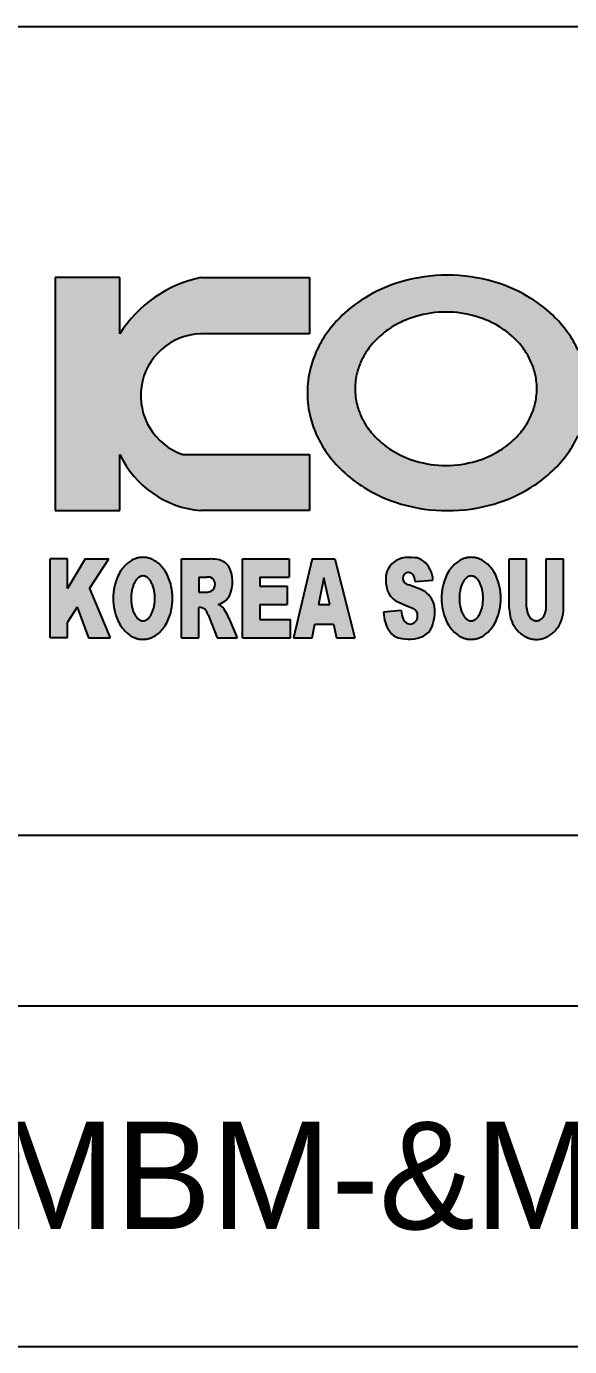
# Model space of a CAD drawing. Header units: millimetres. Extents: x 0 to 600, y 0 to 297.
# Drawn here: x 545.88 to 554.46, y 112.72 to 133.61 of the extents above; entities that cross this region are included whole.
import ezdxf

# ---------------------------------------------------------------- set-up
doc = ezdxf.new("R2010")
doc.units = ezdxf.units.MM
doc.layers.add('0_Title Block', color=7, linetype='Continuous')
doc.styles.get("Standard").update_dxf_attribs({"font": 'pnid.shx', "bigfont": 'kosdichs.shx'})

# ---------------------------------------------------------------- blocks, each defined once
blk = doc.blocks.new('SIEMENS AG TEMPLATE(600X297)')
h = blk.add_hatch(color=0)
h.dxf.hatch_style = 1
h.paths.add_polyline_path([(548.6328068909952, 129.6358676050488, 0.200351412440358), (547.354261371509, 128.7443634940589), (547.354261371509, 129.6358676050488), (546.3359109837802, 129.6358676050488), (546.3359109837802, 125.9478246407548), (547.354261371509, 125.9478246407548), (547.354261371509, 126.8374228644152, 0.2659483957569984), (548.6328068909934, 125.9478246407548), (550.3509927874711, 125.9478246407548), (550.3509927874711, 126.8374232393746), (548.3487693792413, 126.8374232393746, -0.8322328304366151), (548.6328066274382, 128.746269006429), (550.3509927874711, 128.746269006429), (550.3509927874711, 129.6358676050488)])
h = blk.add_hatch(color=0)
h.dxf.hatch_style = 1
edge = h.paths.add_edge_path()
edge.add_ellipse((552.5331819507028, 127.8102340653609), major_axis=(-2.21421269825376, 0), ratio=0.841115863022123, start_angle=0, end_angle=360)
edge = h.paths.add_edge_path(flags=16)
edge.add_ellipse((552.5087797562574, 127.8764724636351), major_axis=(-1.435932868029454, 0), ratio=0.8448573014686536, start_angle=0, end_angle=360)
edge = h.paths.add_edge_path()
edge.add_ellipse((565.0629273930426, 127.8102340653609), major_axis=(-2.21421269825376, 0), ratio=0.841115863022123, start_angle=0, end_angle=360)
edge = h.paths.add_edge_path(flags=16)
edge.add_ellipse((565.0385251985972, 127.8764724636349), major_axis=(-1.435932868029454, 0), ratio=0.8448573014686538, start_angle=0, end_angle=360)
h = blk.add_hatch(color=0)
h.dxf.hatch_style = 1
h.paths.add_polyline_path([(546.6813428280548, 124.4207476673671), (546.8607878302973, 123.9384892238388), (547.2017333345593, 123.9384892238388), (546.8787323305223, 124.7141402460345), (547.1837888343362, 125.1833889269001), (546.806954329626, 125.1833889269001), (546.5288145761479, 124.7141402460345), (546.5288145761479, 125.1833889269001), (546.2551609477268, 125.1833889269001), (546.2551609477268, 123.9384892238388), (546.5288145761479, 123.9384892238388), (546.5288145761479, 124.1852261019233)])
h = blk.add_hatch(color=0)
h.dxf.hatch_style = 1
edge = h.paths.add_edge_path()
edge.add_ellipse((547.7198805495609, 124.5607149779987), major_axis=(4.177754007248472e-08, -0.6487906575035501), ratio=0.7225752206046496, start_angle=0, end_angle=360)
edge = h.paths.add_edge_path(flags=16)
edge.add_ellipse((547.7214229807487, 124.5606072877454), major_axis=(-0.0002034551817701698, -0.3547454654001653), ratio=0.5291586334321817, start_angle=0, end_angle=359.9999999999999)
h = blk.add_hatch(color=0)
h.dxf.hatch_style = 1
h.paths.add_polyline_path([(548.3277504170874, 123.9384892238388), (548.6014040455084, 123.9384892238388), (548.6014040455084, 124.4149159431161, -0.1869613025683536), (548.7000987967422, 124.3888964177906, -0.08614403595010148), (548.7504635210407, 124.2983995612715), (548.8930022685381, 123.9384892238388), (549.2070310265844, 123.9384892238388), (549.0787023514804, 124.2489618248976, 0.02268863264312199), (549.02758567608, 124.3516619319805, 0.1711426543139419), (548.9109466743776, 124.4656091562497, 0.2072205165115221), (549.0859055515648, 124.6019873579544, 0.2375749719482004), (549.0724471763951, 125.0730304888439, 0.1801655357377482), (548.9290484784615, 125.1679230426666, 0.05365492084051615), (548.7712310494553, 125.1833889269001), (548.3277504170874, 125.1833889269001)])
h.paths.add_polyline_path([(548.6014040324244, 124.6562693963654), (548.6014040324244, 124.8971743118766), (548.731501659051, 124.8971743118766, -0.0513238920208245), (548.7943074098348, 124.8917909618094, -0.5995871177579372), (548.798793534892, 124.674662509095, -0.08547710892139533), (548.7225294089385, 124.6562693963654)], flags=16)
h = blk.add_hatch(color=0)
h.dxf.hatch_style = 1
h.paths.add_polyline_path([(550.0504223545086, 123.9384892238388), (550.0504223545086, 124.2242553899109), (549.5659208484522, 124.2242553899109), (549.5659208484522, 124.465608917928), (550.0010749788908, 124.465608917928), (550.0010749788908, 124.7513750840001), (549.5659208484522, 124.7513750840001), (549.5659208484522, 124.8971741483224), (550.0324778542836, 124.8971741483224), (550.0324778542836, 125.1833889269001), (549.2922672200311, 125.1833889269001), (549.2922672200311, 123.9384892238388)])
h = blk.add_hatch(color=0)
h.dxf.hatch_style = 1
h.paths.add_polyline_path([(550.7323131256435, 124.1533748293557), (550.7771744211586, 123.9384892238388), (551.0687725048501, 123.9384894391696), (550.7502576258685, 125.1833891422309), (550.3958537464387, 125.1833891422309), (550.0997694415237, 123.9384892238388), (550.3958537059789, 123.9384892238388), (550.4362288719421, 124.1533748293557)])
h.paths.add_polyline_path([(550.4945484995405, 124.4656091048469), (550.5797848756065, 124.8859590226014), (550.6739935017849, 124.4656091048469)], flags=16)
h = blk.add_hatch(color=0)
h.dxf.hatch_style = 1
h.paths.add_polyline_path([(552.1544146899141, 123.9627144911074, 0.1668372206173464), (552.2835004135177, 124.1027432836261, 0.1310741442687266), (552.329373380182, 124.4279256558711, 0.187156973575974), (552.1858175653069, 124.6616527748442, 0.0657528362864533), (552.0569709210322, 124.7219270714306), (551.9245773902403, 124.7707425342223, -0.08058161158681255), (551.844872061045, 124.8150782517621, -0.3180985295681724), (551.8493581861021, 124.9420355908489, -0.4195365397742917), (551.9884280628394, 124.9366522407825, -0.1402737285475819), (552.0198309382322, 124.8280880144248), (552.3024568167657, 124.8469297396603, 0.2224936510440883), (552.1461997356346, 125.1557870723316, 0.1528094984747027), (552.015344813175, 125.204025294124, 0.08700106454596446), (551.8134691856521, 125.1963988815285, 0.290752983591493), (551.5615917450177, 124.9368859684585, 0.08483678684916421), (551.5743647316231, 124.7133824036632, 0.223634653359935), (551.7372029721737, 124.5104713059823), (551.8897331452481, 124.4413840101045), (551.9693629884005, 124.4129448513236, -0.3584638086156154), (552.0602060637375, 124.2803321450776, -0.4183252370130511), (551.9435668122806, 124.153374805991, -0.2722860969466496), (551.8314136858771, 124.2300875444489, -0.06920371077485978), (551.8000108104843, 124.3700546461994), (551.521871057008, 124.344035120874, 0.08270052921452566), (551.5532739324008, 124.1740109812488, 0.06900124302511934), (551.6205658082417, 124.0335952669936, 0.1505761764111336), (551.7438575532669, 123.9433856614583, 0.1831069925511924)])
h = blk.add_hatch(color=0)
h.dxf.hatch_style = 1
edge = h.paths.add_edge_path()
edge.add_ellipse((552.907051008664, 124.5607149779987), major_axis=(4.177754007248472e-08, -0.6487906575035501), ratio=0.7225752206046496, start_angle=0, end_angle=360)
edge = h.paths.add_edge_path(flags=16)
edge.add_ellipse((552.9085934398499, 124.5606072877454), major_axis=(-0.0002034551817701698, -0.3547454654001653), ratio=0.5291586334321817, start_angle=0, end_angle=359.9999999999999)
h = blk.add_hatch(color=0)
h.dxf.hatch_style = 1
edge = h.paths.add_edge_path()
edge.add_ellipse((553.9376489305378, 124.4006622954714), major_axis=(0, -0.4892637555100341), ratio=0.8756523205132741, start_angle=270, end_angle=450)
edge.add_line((554.3660738733943, 124.4006622954714), (554.3660738733943, 125.1833889269003))
edge.add_line((554.3660738733943, 125.1833889269001), (554.0924202449733, 125.1833889269001))
edge.add_line((554.0924202449733, 125.1833889269001), (554.0924202449733, 124.4207476673664))
edge.add_ellipse((553.9376489305378, 124.4207476673678), major_axis=(0, -0.2148970968747791), ratio=0.7202112857061195, start_angle=270, end_angle=450, ccw=False)
edge.add_line((553.7828776161041, 124.4207476673678), (553.7828776161041, 125.1833889269001))
edge.add_line((553.7828776161041, 125.1833889269001), (553.5092239876831, 125.1833889269001))
edge.add_line((553.5092239876831, 125.1833889269001), (553.5092239876831, 124.4006622954701))
at = {"color": 0}
for p, q in [((509.3414203689408, 133.6084668209623), (594.4513364256491, 133.6084668209623)), ((547.354261371509, 129.6358676050488), (546.3359109837802, 129.6358676050488)), ((546.3359109837802, 129.6358676050488), (546.3359109837802, 125.9478246407548)), ((547.354261371509, 128.7443634940589), (547.354261371509, 129.6358676050488)), ((548.6328073474997, 129.6358676050488), (550.3509927874711, 129.6358676050488)), ((550.3509927874711, 129.6358676050488), (550.3509927874711, 128.746269006429)), ((550.3509927874711, 128.746269006429), (548.6328066274382, 128.746269006429)), ((547.354261371509, 125.9478246407548), (547.354261371509, 126.8374230140162)), ((548.3487693792413, 126.8374232393746), (550.3509927874711, 126.8374232393746)), ((550.3509927874711, 126.8374232393746), (550.3509927874711, 125.9478246407548)), ((546.3359109837802, 125.9478246407548), (547.354261371509, 125.9478246407548)), ((550.3509927874711, 125.9478246407548), (548.6328068909934, 125.9478246407548)), ((546.5288145761479, 125.1833889269001), (546.2551609477268, 125.1833889269001)), ((546.2551609477268, 123.9384892238388), (546.2551609477268, 125.1833889269001)), ((546.5288145761479, 124.7141402460345), (546.5288145761479, 125.1833889269001)), ((546.806954329626, 125.1833889269001), (546.5288145761479, 124.7141402460345)), ((546.806954329626, 125.1833889269001), (547.1837888343362, 125.1833889269001)), ((546.8787323305223, 124.7141402460345), (547.1837888343362, 125.1833889269001)), ((548.3277504170874, 125.1833889269001), (548.7853397559174, 125.1833889269001)), ((548.3277504170874, 123.9384892238388), (548.3277504170874, 125.1833889269001)), ((549.2922672200311, 125.1833889269001), (550.0324778542836, 125.1833889269001)), ((549.2922672200311, 123.9384892238388), (549.2922672200311, 125.1833889269001)), ((550.0324778542836, 125.1833889269001), (550.0324778542836, 124.8971741483224)), ((550.3958537464387, 125.1833891422309), (550.0997694415237, 123.9384892238388)), ((550.3958537464387, 125.1833891422309), (550.7502576258685, 125.1833891422309)), ((550.7502576258685, 125.1833891422309), (551.0687725048501, 123.9384894391696)), ((553.5092239876831, 125.1833889269001), (553.7828776161041, 125.1833889269001)), ((553.5092239876831, 124.4006683096625), (553.5092239876831, 125.1833889269001)), ((553.7828776161041, 124.4207476673678), (553.7828776161041, 125.1833889269001)), ((554.0924202449733, 125.1833889269001), (554.3660738733943, 125.1833889269001)), ((554.0924202449733, 124.4207476673669), (554.0924202449733, 125.1833889269001)), ((554.3660738733943, 124.4006622954714), (554.3660738733943, 125.1833889269001)), ((548.6014040324244, 124.8971743118766), (548.731501659051, 124.8971743118766)), ((548.6014040324244, 124.8971743118766), (548.6014040324244, 124.6562693963654)), ((549.5659208484522, 124.8971741483224), (549.5659208484522, 124.7513750840001)), ((549.5659208484522, 124.8971741483224), (550.0324778542836, 124.8971741483224)), ((546.8787323305223, 124.7141402460345), (547.2017333345593, 123.9384892238388)), ((549.5659208484522, 124.7513750840001), (550.0010749788908, 124.7513750840001)), ((550.0010749788908, 124.7513750840001), (550.0010749788908, 124.465608917928)), ((550.5797848756065, 124.8859590226014), (550.4945484995405, 124.4656091048469)), ((550.6739935017849, 124.4656091048469), (550.5797848756065, 124.8859590226014)), ((552.0569709210322, 124.7219270714306), (551.921136031855, 124.7720114142139)), ((552.0198309382322, 124.8280880144248), (552.3024568167657, 124.8469297396603)), ((548.6014040324244, 124.6562693963654), (548.7225294089385, 124.6562693963654)), ((551.7372050596987, 124.5104703604545), (551.8897331452481, 124.4413840101045)), ((546.6813428280548, 124.4207476673671), (546.5288145761479, 124.1852261019233)), ((546.6813428280548, 124.4207476673671), (546.8607878302973, 123.9384892238388)), ((548.6014040455084, 123.9384892238388), (548.6014040455084, 124.4149159431161)), ((548.7504635210407, 124.2983995612715), (548.8930022685381, 123.9384892238388)), ((549.5659208484522, 124.465608917928), (549.5659208484522, 124.2242553899109)), ((549.5659208484522, 124.465608917928), (550.0010749788908, 124.465608917928)), ((550.4945484995405, 124.4656091048469), (550.6739935017849, 124.4656091048469)), ((551.8000108104843, 124.3700546461994), (551.521871057008, 124.344035120874)), ((551.8897331452481, 124.4413840101045), (551.983941937784, 124.4077380966703)), ((553.5092239876824, 124.4006622954712), (553.5092239876825, 124.4006618586426)), ((553.7828776161031, 124.4207476673678), (553.7828776161031, 124.4207475095606)), ((546.5288145761479, 123.9384892238388), (546.5288145761479, 124.185226101923)), ((549.0787023514804, 124.2489618248976), (549.2070310265844, 123.9384892238388)), ((549.5659208484522, 124.2242553899109), (550.0504223545086, 124.2242553899109)), ((550.0504223545086, 123.9384892238388), (550.0504223545086, 124.2242553899109)), ((550.3958537059789, 123.9384892238388), (550.4362288719421, 124.1533748293557)), ((550.4362288719421, 124.1533748293557), (550.7323131256435, 124.1533748293557)), ((550.7323131256435, 124.1533748293557), (550.7771744211586, 123.9384892238388)), ((546.5288145761479, 123.9384892238388), (546.2551609477268, 123.9384892238388)), ((546.8607878302973, 123.9384892238388), (547.2017333345593, 123.9384892238388)), ((548.3277504170874, 123.9384892238388), (548.6014040455084, 123.9384892238388)), ((548.8930022685381, 123.9384892238388), (549.2070310265844, 123.9384892238388)), ((549.2922672200311, 123.9384892238388), (550.0504223545086, 123.9384892238388)), ((550.0997694415237, 123.9384892238388), (550.3958537059789, 123.9384892238388)), ((550.7771744211586, 123.9384892238388), (551.0687725048501, 123.9384894391696)), ((509.3414203689408, 120.8151750946677), (594.4513364256491, 120.8151750946677)), ((509.3414203689408, 118.1151750946676), (594.4513364256491, 118.1151750946676)), ((509.3414203689408, 112.7236920988125), (594.4513364256491, 112.7236920988125))]:
    blk.add_line(p, q, dxfattribs=at)
for centre, radius, start, end in [((549.0613061421658, 127.6587764300182), 2.022993109884242, 102.2287071438201, 147.5458719950944), ((552.4689282086237, 127.2817178013417), 2.381735413855317, 106.2316017813191, 121.7969707291052), ((552.5309499286531, 127.0773478728201), 2.5952965753124, 89.95076606702442, 106.2851133308893), ((552.5354138880775, 127.0773472181536), 2.595297233171981, 73.71497513655855, 90.04931589614915), ((552.5974349978595, 127.2817162181903), 2.381737137509031, 58.20313431319084, 73.76848675201872), ((552.3345701183968, 127.50325809087), 2.122650549352659, 121.8654854909837, 133.4629001228788), ((552.7317924535582, 127.5032563615055), 2.122652726944956, 46.53722141180534, 58.1346199653165), ((552.5073456420866, 127.4136927240385), 1.675938720103216, 89.95101382523976, 106.4236470950553), ((552.510213816034, 127.4136923072239), 1.67593913898799, 73.5764420464567, 90.0490688791765), ((552.1930969207607, 127.6533533942547), 1.916391214621502, 133.4797684673188, 144.6584439653723), ((552.4675939287239, 127.543560607185), 1.540131140846849, 106.3711464423373, 122.0280330429854), ((552.5499651391909, 127.543559603296), 1.540132235375459, 57.97207242943356, 73.62894277326888), ((552.8732653572454, 127.6533519838547), 1.916393361707226, 35.34169359989671, 46.52035322823816), ((548.667047953092, 127.7656185502194), 0.9812480754868436, 91.9997815837182, 251.0731361770033), ((552.0644493009997, 127.7455964005538), 1.75809328453593, 144.6854336426804, 155.0278080165648), ((552.2919970477136, 127.7782191580543), 1.245436066932642, 133.7363444698296, 144.9006071587245), ((552.3818527939457, 127.6837174376606), 1.37583728801899, 122.0963123404527, 133.7192893979163), ((552.6357058723568, 127.6837163466432), 1.375838666373673, 46.2808322019936, 57.90379354038914), ((552.7255614359126, 127.7782182720724), 1.245437422565256, 35.09953000630563, 46.26377728764113), ((553.0019130283258, 127.7455954877803), 1.758095099916831, 24.97234259312266, 35.31470407534435), ((551.9652967169129, 127.7922235117956), 1.64852529237303, 155.0419883474756, 165.6505838153927), ((552.2105986612444, 127.8360736048644), 1.14557351756193, 144.9271229659533, 155.2239258109165), ((552.8069598582839, 127.8360730334224), 1.145574661690989, 24.77622393771892, 35.07301434413409), ((552.1480456490954, 127.8652320870617), 1.076558849950326, 155.237776193126, 165.7738110780622), ((552.8695148961169, 127.8652325154783), 1.076557735131266, 14.22557431094519, 24.76238000586965), ((551.9103473805882, 127.8072109828259), 1.591576087093767, 165.6830389377809, 172.6232975270211), ((552.1134424154108, 127.8745872948857), 1.040717895721231, 165.8048919571348, 172.6881781015814), ((552.9041178168208, 127.8745874074204), 1.040717168052768, 7.311981843793043, 14.19448486665802), ((551.8887915624256, 127.8101423899658), 1.569822312653386, 172.628390602254, 179.9966540077933), ((552.0998808621822, 127.8764153122978), 1.027033975544454, 172.6930418582095, 179.9968116630034), ((552.0998809120761, 127.8765296170223), 1.027034025438423, 180.0031884512032, 187.307045356232), ((552.9176786439068, 127.8764153156769), 1.027033981757955, 0.002975576622848434, 7.307121102520428), ((552.9176786847521, 127.8765296172015), 1.027033941337043, 352.6932538492227, 359.9965989666861), ((551.8887916416983, 127.8103257440412), 1.569822391926273, 180.0033461119447, 187.371697372093), ((551.9103467601446, 127.8132570499253), 1.591575459655411, 187.3767888638125, 194.3166211905321), ((552.1134420249147, 127.8783575712678), 1.040717500899914, 187.311907602294, 194.1947708755909), ((552.148044621346, 127.8877124585645), 1.076557755326726, 194.2258547899299, 204.7621296321257), ((552.8695148562209, 127.8877124901833), 1.076557798740299, 335.2379712204889, 345.7740181559051), ((552.9041176904851, 127.8783575205644), 1.040717292260135, 345.8050988764227, 352.6883896165215), ((551.9652950856431, 127.82824400777), 1.648523553111327, 194.3490794933765, 204.9579170058809), ((552.2105990197316, 127.916871489899), 1.145573911276286, 204.7759815828024, 215.0730617030617), ((552.8069621434369, 127.9168705787976), 1.145572028717292, 324.927301643579, 335.2241206746953), ((552.2919976388766, 127.9747263210513), 1.245436873716288, 215.0995710059302, 226.2636341831914), ((552.7255638036767, 127.9747246163084), 1.245434302874398, 313.7365029093644, 324.9007856478148), ((552.0644498679817, 127.8748719973789), 1.758093908171314, 204.9720989540914, 215.3147516953305), ((552.381853296195, 128.0692280811791), 1.375838061931091, 226.2806950880655, 237.9038303901695), ((552.6357057206712, 128.0692285895981), 1.375838766185479, 302.0959211870987, 313.7194382884526), ((553.0019166461193, 127.874870542406), 1.758090922225576, 324.685612851183, 335.0280040006886), ((548.7706381156274, 127.5094906605578), 1.567736650044104, 205.3842414436396, 264.9561959592757), ((552.1930978541417, 127.9671156154852), 1.916392493713682, 215.3417346386788, 226.5202101012787), ((552.4675947407087, 128.2093860932034), 1.540133084810119, 237.9721079697361, 253.6290607718943), ((552.5499639821169, 128.2093879366251), 1.540135083914429, 286.3708250398088, 302.0276530749607), ((552.8732690931311, 127.9671129011599), 1.916388420681974, 313.4799268263874, 324.6586229752621), ((552.334570906866, 128.1172109767709), 2.12265177057682, 226.53708443222, 238.1346567439154), ((552.5073457672607, 128.3392531624314), 1.675939684066981, 253.5765580435533, 270.0491764999372), ((552.5102138310073, 128.3392528712439), 1.675939385326988, 269.9511252488894, 286.4233288835338), ((552.7317922172315, 128.1172117808609), 2.122652879836667, 301.8650956507688, 313.4630487308712), ((552.4689294775333, 128.3387531250542), 2.381738474323801, 238.2031697358217, 253.7686038872344), ((552.5974331893144, 128.3387560327374), 2.381741623371341, 286.2312828367766, 301.7965923106426), ((552.5309501235091, 128.543121764451), 2.595298089209756, 253.7150902564888, 270.0494225524004), ((552.5354139113304, 128.5431213076135), 2.595297620720936, 269.9508765478388, 286.2847975629935), ((547.7711751951774, 124.763980974422), 0.4584993194243073, 122.3489539833694, 133.9221713020046), ((547.734983935051, 124.8209642794903), 0.3909945340957903, 109.210345741848, 122.3366079138997), ((547.7224978118078, 124.8548288112828), 0.354907875249639, 99.97665549097262, 109.1057063507205), ((547.7199608271603, 124.8686147378041), 0.3408909067548693, 90.01321044198899, 99.95812467707844), ((547.7198002243987, 124.8686147791891), 0.3408908661725213, 80.04239172070103, 89.98621687635763), ((547.7172632495665, 124.8548286881816), 0.354907993971876, 70.89375293082543, 80.02384667054476), ((547.7047770193761, 124.8209642209696), 0.3909946331394665, 57.66383071259169, 70.78914556452696), ((547.6685874402605, 124.7639829531347), 0.4584967972929824, 46.0781707859961, 57.65146131413937), ((548.7782854026864, 124.4424376063355), 0.740984900889439, 78.2604555658782, 89.45452225460598), ((548.8733477989172, 124.9279537756006), 0.2463489696304639, 36.07950710225182, 76.93214831007113), ((551.8918055769827, 124.8683775614124), 0.3372455732215796, 103.4315149857476, 168.279302738144), ((551.9361558334804, 124.6245076566495), 0.5849030574796981, 82.2189310463251, 102.1080257678449), ((552.0036962026425, 124.9708233642725), 0.2334926770024897, 50.21551230089278, 87.14040974830854), ((551.8944673615551, 124.8344751940754), 0.4081795086326226, 1.748504410082406, 50.6803883673106), ((552.9583456542802, 124.7639809744226), 0.4584993194236446, 122.3489539833714, 133.9221713020231), ((552.9221543941538, 124.8209642794908), 0.3909945340952458, 109.2103457418405, 122.3366079139106), ((552.9096682709113, 124.8548288112814), 0.3549078752511314, 99.97665549100478, 109.105706350714), ((552.9071312862636, 124.8686147378015), 0.3408909067574842, 90.01321044202712, 99.95812467704009), ((552.9069706835019, 124.8686147791903), 0.340890866171242, 80.04239172068269, 89.9862168763767), ((552.9044337086694, 124.8548286881809), 0.3549079939725577, 70.89375293084413, 80.02384667054577), ((552.8919474784791, 124.8209642209696), 0.3909946331395513, 57.66383071257984, 70.7891455645126), ((552.8557578993635, 124.7639829531347), 0.4584967972929824, 46.0781707859961, 57.65146131413937), ((548.041357581341, 124.5822039454473), 0.7879623571222598, 155.4659396649784, 167.9174670722186), ((547.926604242382, 124.6339127164947), 0.6620986053156873, 145.0917316966506, 155.4132148742126), ((547.8353812999943, 124.6976503173277), 0.5508147259741096, 133.9465389130273, 145.0985578629424), ((547.7589933434641, 124.7480763669414), 0.1777569420417946, 123.4365871851255, 140.1219488453364), ((547.7286994186746, 124.7925071866983), 0.1239897934232986, 108.3562037250487, 123.0677485334288), ((547.7217950551641, 124.8127517352617), 0.1026011543550126, 90.09363675724816, 108.2570473158146), ((547.7213401058194, 124.812752056198), 0.1026010985677532, 71.67815265779663, 89.83957809449353), ((547.714412557339, 124.7925152250003), 0.1239899292231822, 56.865667206583, 71.57888281937436), ((547.6840673687059, 124.7481192059469), 0.1777572471264453, 39.81286093274607, 56.49700001410578), ((547.6043819144963, 124.6976521135237), 0.5508119322350148, 34.90171163208118, 46.05380227299059), ((547.5131568896941, 124.6339126188254), 0.6620986034014222, 24.58654688501235, 34.90852380515218), ((547.3984015346552, 124.5822032632075), 0.7879644345324808, 12.08236502449077, 24.53383794636758), ((548.7367511712237, 124.589360065954), 0.3078590056682545, 79.2247786441282, 90.97703644837604), ((548.738564840758, 124.7820286852125), 0.1231056106400054, 299.2909108038683, 63.07634658169879), ((548.611474975487, 124.8241460265845), 0.52386911109951, 334.9080078568676, 28.36514622632683), ((552.2218660009567, 124.8625031633364), 0.6644508219233234, 173.5724770880642, 192.0057859680932), ((551.9367972012424, 124.8753879432961), 0.1099431229911509, 142.6846746823455, 213.2678376393291), ((551.9162498375863, 124.871059004631), 0.09753034824876958, 42.26354671103014, 133.3028646075478), ((551.8144502931518, 124.8275042411701), 0.2053814747361892, 0.1628568923303106, 32.1028241684423), ((553.2285280404445, 124.5822039454471), 0.7879623571227502, 155.4659396649799, 167.9174670722124), ((553.1137747014867, 124.6339127164938), 0.662098605317513, 145.0917316966649, 155.4132148741983), ((553.0225517590975, 124.6976503173276), 0.5508147259742601, 133.9465389130287, 145.0985578629406), ((552.946163802566, 124.7480763669406), 0.1777569420428345, 123.4365871851677, 140.1219488452805), ((552.9158698777759, 124.7925071866983), 0.1239897934232986, 108.3562037250487, 123.0677485334288), ((552.9089655142656, 124.8127517352603), 0.102601154356434, 90.09363675737384, 108.2570473156866), ((552.9085105649207, 124.8127520561977), 0.102601098568077, 71.67815265785649, 89.83957809449406), ((552.9015830164398, 124.7925152249995), 0.1239899292241209, 56.86566720661521, 71.57888281929534), ((552.8712378278074, 124.7481192059471), 0.177757247126116, 39.81286093273318, 56.49700001412391), ((552.7915523735998, 124.6976521135241), 0.5508119322345563, 34.90171163207481, 46.05380227299357), ((552.7003273487973, 124.6339126188254), 0.6620986034012951, 24.58654688501198, 34.90852380515378), ((552.5855719937584, 124.5822032632075), 0.7879644345323636, 12.08236502449048, 24.53383794636913), ((548.1333797292406, 124.5614085304256), 0.8822995051426672, 167.8478122135063, 180.0450717104043), ((548.1312270635979, 124.5683650541609), 0.5970434315847787, 166.2049655669009, 173.4149983416141), ((548.0329659142441, 124.5924336874453), 0.4958774846744888, 159.4685506670898, 166.1985032649059), ((547.9288693435541, 124.6318511510266), 0.3845688092825832, 150.9601385033074, 159.528854345196), ((547.8311184834332, 124.6865553263593), 0.2725528414102267, 139.9183581138515, 151.039361911529), ((547.6118747945726, 124.6866829570345), 0.2725494899132712, 28.8951954130281, 40.01635870598994), ((547.5140613135654, 124.6320903446961), 0.3845656940415422, 20.40560503147855, 28.97442092349621), ((547.4099168889675, 124.5927910102592), 0.495877363142598, 13.7356236517449, 20.46589995000617), ((547.3116265696582, 124.5688348558323), 0.5970449491189341, 6.519183802214482, 13.72917311209852), ((547.3063811958633, 124.561408483922), 0.8822996773472804, 359.9550781047794, 12.15202204343529), ((551.8712726100093, 124.7848587970882), 0.3053901816776229, 191.4393811640375, 243.9596125171251), ((552.021380680073, 125.0385860792951), 0.2848000027376327, 231.7011409946192, 249.3913715766068), ((551.8932150955334, 124.2040178688487), 0.5431812888010457, 57.40597718495855, 72.45375613776362), ((553.3205501883433, 124.5614085304257), 0.8822995051423278, 167.8478122135034, 180.0450717104061), ((553.3183975226991, 124.5683650541609), 0.5970434315847787, 166.2049655669009, 173.4149983416141), ((553.2201363733466, 124.592433687445), 0.4958774846757896, 159.4685506671005, 166.1985032648989), ((553.1160398026557, 124.6318511510264), 0.3845688092829573, 150.9601385033118, 159.528854345192), ((553.0182889425334, 124.6865553263599), 0.2725528414090046, 139.9183581138227, 151.0393619115503), ((552.7990452536734, 124.6866829570342), 0.2725494899138066, 28.89519541303422, 40.01635870597423), ((552.7012317726668, 124.6320903446961), 0.3845656940414357, 20.40560503148446, 28.97442092350442), ((552.5970873480687, 124.5927910102591), 0.4958773631426047, 13.7356236517481, 20.46589995000925), ((552.4987970287596, 124.5688348558323), 0.5970449491188179, 6.519183802213012, 13.72917311209845), ((552.4935516549666, 124.561408483922), 0.8822996773470532, 359.9550781047776, 12.1520220434366), ((548.1333794516496, 124.5600214523561), 0.8822992267318068, 179.9549960167333, 192.15226272327), ((548.1944477907098, 124.5601043774877), 0.6607417176857611, 179.9470713891042, 186.5623271623043), ((548.1944482310289, 124.5605676062955), 0.660741892462884, 173.3719892644878, 179.987239978528), ((548.1312173205538, 124.5523793620407), 0.597042848536497, 186.5193178078178, 193.7293672829971), ((547.3116184738749, 124.5528496010499), 0.5970438627081698, 346.2049838839388, 353.4150479765674), ((547.2483975031417, 124.5606469809231), 0.6607421199668118, 353.372038030258, 359.9872821603321), ((547.2483978812271, 124.5611101912918), 0.6607420070653187, 359.9471151886511, 6.562193366199098), ((547.3063810085376, 124.5600214600144), 0.8822998674369016, 347.8479001245393, 0.04515023970851588), ((548.7072590853113, 124.886890482549), 0.2311260871823086, 273.7882477431888, 293.330655997804), ((548.8409585064619, 124.7358126207162), 0.2791205041875256, 284.5216224045198, 331.3502940099745), ((551.9563240538901, 124.3597475127845), 0.3792282413559089, 10.35702092972644, 52.75969142541596), ((553.320549910753, 124.5600214523562), 0.8822992267321478, 179.9549960167351, 192.1522627232671), ((553.381618249811, 124.5601043774877), 0.6607417176857611, 179.9470713891042, 186.5623271623043), ((553.3816186901302, 124.5605676062955), 0.660741892462884, 173.3719892644878, 179.987239978528), ((553.318387779655, 124.5523793620407), 0.597042848536497, 186.5193178078178, 193.7293672829971), ((552.498788932976, 124.5528496010499), 0.5970438627082836, 346.20498388394, 353.4150479765673), ((552.4355679622431, 124.560646980923), 0.6607421199666972, 353.3720380302581, 359.9872821603333), ((552.4355683403285, 124.5611101912918), 0.660742007065205, 359.9471151886511, 6.562193366200225), ((552.4935514676408, 124.5600214600144), 0.8822998674367905, 347.8479001245378, 0.04515023970852171), ((548.0413568231711, 124.5392258057123), 0.7879615588926782, 192.0826076571954, 204.5341560001008), ((548.0329282288934, 124.5284232588652), 0.4958764674971846, 193.7358295355532, 200.4658074545367), ((547.9287862532651, 124.4891249599636), 0.3845674555842858, 200.4055030086377, 208.9742623262508), ((547.8309727365428, 124.4345326857451), 0.272551385039547, 208.8950380045499, 220.0161111094019), ((547.6117283897017, 124.4346586833572), 0.2725517710971788, 319.9180643479921, 331.0394210610964), ((547.5139770292425, 124.489363210017), 0.384568346558897, 330.9601706255684, 339.5287563388666), ((547.4098805344449, 124.5287807549159), 0.4958769800915356, 339.4684627294106, 346.1985240911553), ((547.3984029435014, 124.5392262112044), 0.7879629640720395, 335.4659698845247, 347.9175568989305), ((548.6171749206187, 124.2745470406007), 0.1412520771355465, 54.05113041325913, 96.41047252603299), ((548.4645977090313, 124.198568363717), 0.3027961863702081, 19.25042640937447, 38.94456580902116), ((548.8076908327494, 124.2432433042661), 0.2451700245922919, 26.24539149813497, 65.09214640241547), ((547.9221014191553, 123.7373607889419), 1.264698120757025, 23.8613165053987, 29.06027610485301), ((552.0480325907538, 124.3533032798828), 0.5262431551716938, 181.0091415840301, 199.9196729949305), ((552.3189250681426, 124.4129714074959), 0.5206859468054854, 184.7278826217934, 200.5629581714508), ((551.939291414561, 124.2743612709273), 0.1210619829818347, 272.0238656861731, 2.827020756029578), ((551.934181923305, 124.2914236660595), 0.1265112872799079, 354.9702963353205, 66.8384690416473), ((551.6968666405974, 124.3513255886755), 0.637128202103322, 338.3377871760417, 6.905208538167946), ((553.2285272822741, 124.5392258057123), 0.787961558892561, 192.0826076571951, 204.5341560001023), ((553.2200986879951, 124.5284232588654), 0.4958764674976601, 193.7358295355567, 200.4658074545337), ((553.1159567123665, 124.4891249599637), 0.3845674555844072, 200.4055030086377, 208.9742623262481), ((553.0181431956446, 124.4345326857455), 0.2725513850402369, 208.8950380045654, 220.0161111093892), ((552.7988988488025, 124.4346586833576), 0.2725517710977737, 319.918064347992, 331.0394210610722), ((552.7011474883433, 124.4893632100172), 0.3845683465593912, 330.9601706255754, 339.5287563388625), ((552.5970509935466, 124.5287807549157), 0.4958769800910599, 339.4684627294075, 346.1985240911586), ((552.5855734026045, 124.5392262112044), 0.7879629640720395, 335.4659698845247, 347.9175568989305), ((554.0611893194285, 124.4002218930669), 0.5519655070918974, 179.9543301656271, 197.5814334052464), ((554.0760734514741, 124.420518467049), 0.2931959248342605, 179.9552409516586, 192.0751480091727), ((554.045422793459, 124.4136359773163), 0.2617838561767167, 192.0054911846528, 204.3920851445408), ((554.0070946687754, 124.3964754297904), 0.2197900239567275, 204.4441924760418, 214.7314061690627), ((553.9765242428473, 124.3752532288837), 0.1825753487822015, 214.7238149840119, 225.8642067805442), ((553.8987737119654, 124.3752531498154), 0.1825752263441196, 314.1357495142778, 325.2761507841928), ((553.8682032911144, 124.3964753741247), 0.219789910693706, 325.2685596232767, 335.5557809290111), ((553.829874593427, 124.4136361543069), 0.2617843607608964, 335.6078979659667, 347.9948278286499), ((553.7992241370955, 124.4205184864028), 0.2931961974482414, 347.9251588245953, 0.04478606301129056), ((553.8141081939447, 124.4002219295923), 0.5519658551134499, 342.4190001755982, 0.04571135831085041), ((547.9266032714529, 124.4875167102289), 0.6620974798397076, 204.5868811706256, 214.9083894986745), ((547.8353803907369, 124.4237788665496), 0.5508135119617996, 214.9015634162558, 226.053613519155), ((547.7587796338194, 124.3730965249244), 0.1777587967954368, 219.8126143732298, 236.4966097801592), ((547.7284338130343, 124.3287001998569), 0.1239908692786126, 236.8652704745566, 251.5783860855202), ((547.7215058466354, 124.3084625709881), 0.1026011481506704, 251.6776329793766, 269.8401089032563), ((547.7210508846822, 124.3084629090603), 0.1026012253087846, 270.0941744629964, 288.2568564651079), ((547.7141463608426, 124.3287078485891), 0.1239902853487885, 288.3560591631763, 303.0683268595684), ((547.6838524251013, 124.3731382749034), 0.177757119721552, 303.4370623774882, 320.121571558802), ((547.604380135666, 124.4237793149451), 0.5508142606680956, 313.9465795281843, 325.0984206158779), ((547.513157320659, 124.4875170049666), 0.6620980867453036, 325.0916048754419, 335.4132477514224), ((552.0932410785572, 124.3464490705603), 0.5668327915472088, 197.710842037333, 213.499735921453), ((551.9527022433867, 124.2870703481856), 0.1340072912353742, 205.164695000062, 266.0910491620643), ((552.0149695890195, 124.2207754547728), 0.2933264344233338, 298.3848896263116, 339.1010869651724), ((553.1137737305564, 124.4875167102291), 0.6620974798402216, 204.5868811706282, 214.9083894986691), ((553.0225508498406, 124.4237788665502), 0.5508135119626925, 214.9015634162649, 226.053613519146), ((552.945950092921, 124.3730965249249), 0.1777587967959991, 219.8126143732756, 236.4966097801509), ((552.9156042721355, 124.3287001998569), 0.1239908692786126, 236.8652704745566, 251.5783860855202), ((552.9086763057367, 124.3084625709878), 0.1026011481503466, 251.6776329793168, 269.8401089032557), ((552.9082213437836, 124.3084629090596), 0.1026012253080881, 270.0941744629336, 288.2568564651695), ((552.9013168199441, 124.3287078485888), 0.1239902853483797, 288.3560591631282, 303.0683268595699), ((552.8710228842028, 124.373138274903), 0.1777571197211421, 303.4370623774877, 320.1215715588394), ((552.7915505947685, 124.4237793149455), 0.5508142606688072, 313.9465795281951, 325.0984206158741), ((552.7003277797621, 124.4875170049666), 0.6620980867453117, 325.091604875441, 335.4132477514212), ((554.0247271676847, 124.388261889479), 0.5135940491241251, 197.538199883713, 213.9267739251736), ((553.9867836319434, 124.3633697003849), 0.4682174834578094, 213.9907983058341, 225.7902326880684), ((553.9549431336765, 124.3531016556954), 0.1516491191805503, 225.88803912244, 237.4790173779974), ((553.9427480621988, 124.3340243599582), 0.129007075484013, 237.4908772041618, 250.6693712698886), ((553.9385332731234, 124.3226674201303), 0.1168954211785548, 250.7761325186517, 259.9585057737951), ((553.9376760637342, 124.3180396424858), 0.1121890750300196, 259.9774902538813, 269.9866579131926), ((553.9376217857854, 124.3180397386841), 0.1121891717190339, 270.01437804573, 280.0224396061494), ((553.936764599979, 124.3226673737591), 0.116895373324521, 280.0414276967388, 289.2238048273701), ((553.9325498345712, 124.3340242864124), 0.1290069939148297, 289.3305660742303, 302.5090690690267), ((553.9203547962599, 124.3531015687726), 0.1516490084764091, 302.5209290744522, 314.1119170540116), ((553.888514316098, 124.3633696279169), 0.4682173704559793, 314.2097306283152, 326.0091688267879), ((553.8505701555547, 124.3882621849978), 0.5135946596382076, 326.0732009654218, 342.4622449029226), ((547.7711745423738, 124.3574481254655), 0.4584982234357067, 226.0779815218678, 237.6512306534705), ((547.7349845367338, 124.3004666828059), 0.3909956830277296, 237.6635992915151, 250.7888763199811), ((547.7224980034417, 124.2666018650499), 0.3549086100581693, 250.8934837137494, 260.0235610812891), ((547.7199608715765, 124.2528152118868), 0.340890900844679, 260.042104011929, 269.9865067713704), ((547.719800264327, 124.2528152630136), 0.3408909519824936, 270.0135010881145, 279.9580214766957), ((547.7172632170668, 124.2666014740473), 0.354908211336287, 279.9765583619734, 289.1060814670464), ((547.7047770968195, 124.300465694179), 0.3909945791329583, 289.21070075943, 302.3363006826171), ((547.6685863935711, 124.3574484179985), 0.4584985749966376, 302.3486720595397, 313.9222270822556), ((551.8285898605063, 124.188549217484), 0.2593930089527583, 216.6818651256698, 254.5836937596283), ((551.9236308567615, 124.4947987847177), 0.5799783385195885, 253.5749088221543, 293.4480883280897), ((552.9583450014765, 124.357448125465), 0.4584982234350022, 226.077981521862, 237.6512306534824), ((552.9221549958366, 124.3004666828055), 0.3909956830272237, 237.6635992915076, 250.7888763199906), ((552.9096684625454, 124.2666018650521), 0.354908610060383, 250.8934837137761, 260.0235610812587), ((552.9071313306796, 124.2528152118868), 0.340890900844693, 260.0421040119294, 269.9865067713704), ((552.9069707234299, 124.2528152630149), 0.3408909519838294, 270.0135010881336, 279.9580214766757), ((552.9044336761699, 124.2666014740473), 0.354908211336287, 279.9765583619734, 289.1060814670464), ((552.8919475559228, 124.3004656941784), 0.390994579132387, 289.2107007594238, 302.3363006826302), ((552.8557568526742, 124.3574484179984), 0.4584985749965416, 302.3486720595473, 313.9222270822655), ((553.9621792592616, 124.3382644045288), 0.4330659174581461, 225.807512377193, 236.8257160347353), ((553.947571826854, 124.3162047619427), 0.406608800113253, 236.8476705685434, 246.7633755291265), ((553.940378617404, 124.2996390351103), 0.3885489045247748, 246.774295711492, 256.731909541621), ((553.9381038426546, 124.290604695151), 0.3792336673393475, 256.7531522923039, 263.1912301519957), ((553.9376626875456, 124.2870898378478), 0.3756912980544294, 263.1944841380606, 269.9982521132713), ((553.9376351676744, 124.2870899098377), 0.3756913702127464, 270.002449102406, 276.8054696467397), ((553.9371940246816, 124.2906046594594), 0.3792336311219434, 276.8087241749929, 283.2468027630854), ((553.9349192634619, 124.2996389748053), 0.3885488411355368, 283.2680454844333, 293.225661264408), ((553.9277260770764, 124.3162046819407), 0.406608709469611, 293.2365814680441, 303.1522891477965), ((553.913118670054, 124.3382643193907), 0.4330658085154531, 303.1742437079358, 314.192450901956)]:
    blk.add_arc(centre, radius, start, end, dxfattribs=at)
at = {"color": 0, "insert": (551.8963783972949, 115.4194335967401), "char_height": 1.7, "attachment_point": 5}
blk.add_mtext('KR1013-10MBM-&MFB030-306701', dxfattribs=at)

msp = doc.modelspace()

# ---------------------------------------------------------------- block references
at = {"layer": '0_Title Block'}
msp.add_blockref('SIEMENS AG TEMPLATE(600X297)', (0, 0), dxfattribs=at)

doc.saveas('drawing.dxf')
